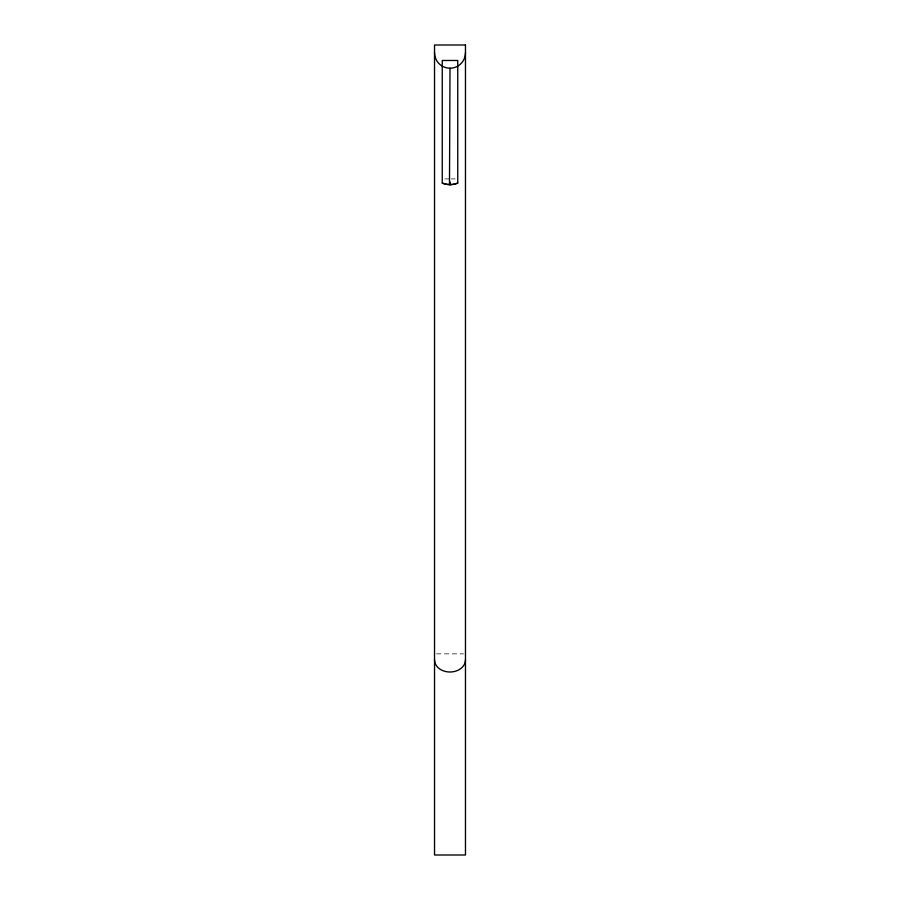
<?xml version="1.0" encoding="UTF-8"?>
<svg xmlns="http://www.w3.org/2000/svg" width="900" height="900" viewBox="0 0 900 900"><rect width="100%" height="100%" fill="white"/><g stroke="black" fill="none" stroke-linecap="round" stroke-linejoin="round"><path stroke-width="0.67" stroke-dasharray="4.5 3.38" d="M444.848 178.92L450 178.92M451.294 178.92L455.152 178.92M436.466 653.861L463.534 653.861"/><path stroke-width="1.35" d="M434.531 52.74A15.469 15.469 0 0 0 450 68.209L449.483 184.635L450.517 184.635A17.359 14.929 0 0 0 457.74 183.116L457.74 60.469L442.26 60.469L442.26 183.105A17.359 14.929 0 0 0 449.483 184.624M450.517 184.635L450 181.946M465.469 659.903A15.469 12.105 0 0 1 450 672.008A15.469 12.105 0 0 1 434.531 659.903M465.469 52.74A15.469 15.469 0 0 1 450 68.209M457.718 183.015A17.438 14.996 0 0 1 442.282 183.015M465.469 45L434.531 45L434.531 855L465.469 855L465.469 45"/></g></svg>
